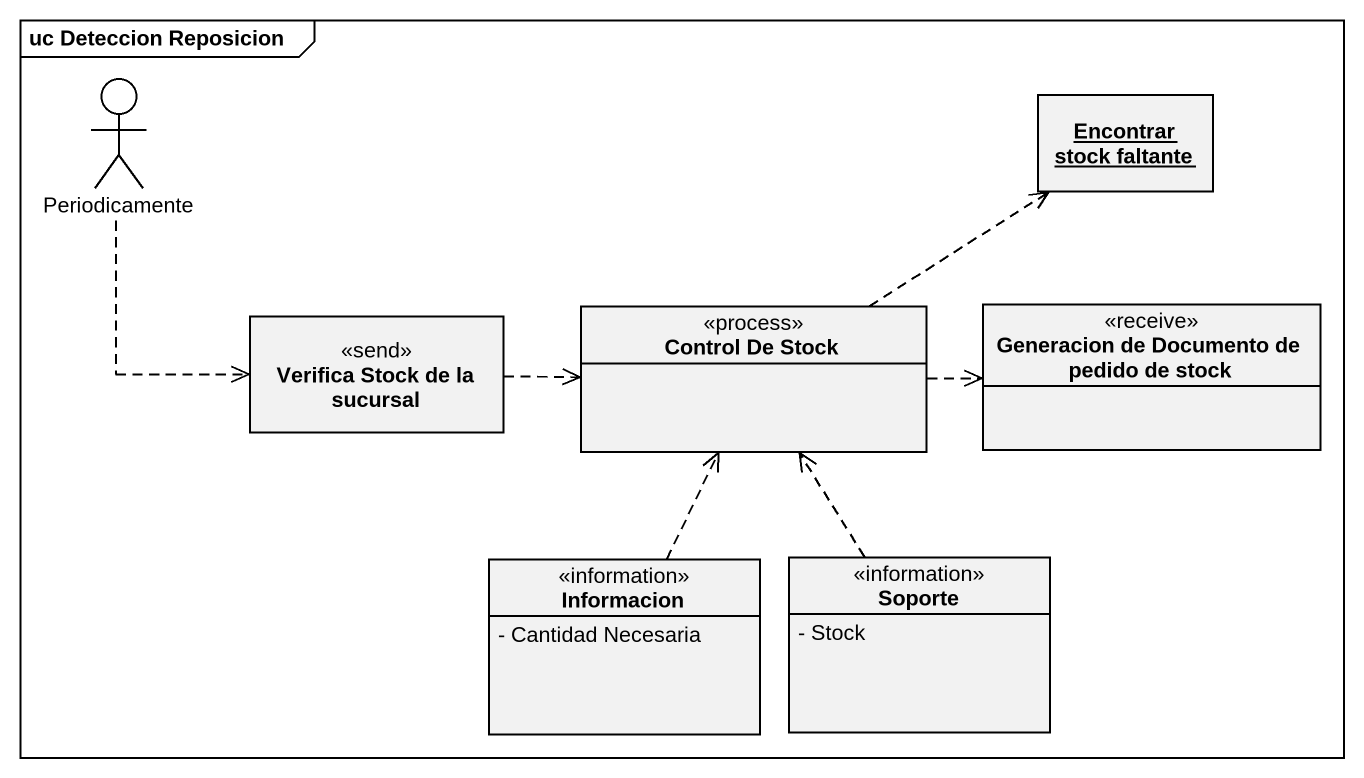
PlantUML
@startuml
mainframe uc Deteccion Reposicion
allowmixing
hide circle
hide empty members
skinparam classAttributeIconSize 0
actor Periodicamente
object "Encontrar stock faltante" as Encontrar_stock_faltante
class "Verifica Stock de la sucursal" as Verifica_Stock_de_la <<send>>
class "Control De Stock" as Control_De_Stock <<process>>
class "Generacion de Documento de pedido de stock" as Generacion_de_Documento_de <<receive>>
class Informacion <<information>> {
  - Cantidad Necesaria
}
class Soporte <<information>> {
  - Stock
}
Periodicamente ..> Verifica_Stock_de_la
Verifica_Stock_de_la .right.> Control_De_Stock
Control_De_Stock .up.> Encontrar_stock_faltante
Control_De_Stock .right.> Generacion_de_Documento_de
Informacion .up.> Control_De_Stock
Soporte .up.> Control_De_Stock
@enduml
